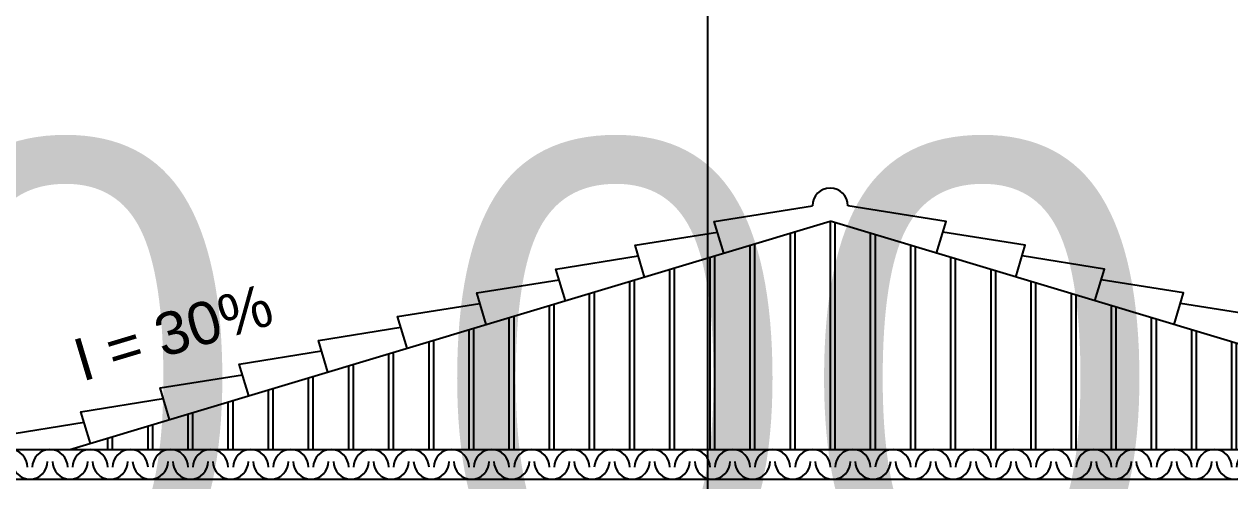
# Model space of a CAD drawing. Header units: metres. Extents: x 47619 to 48001, y 23263 to 23573.
# Drawn here: x 47869.12 to 47874.23, y 23458.57 to 23460.5 of the extents above; entities that cross this region are included whole.
import ezdxf
from ezdxf.enums import TextEntityAlignment as Align

# ---------------------------------------------------------------- set-up
doc = ezdxf.new("R2010")
doc.units = ezdxf.units.M
doc.header["$LTSCALE"] = 0.25
doc.header["$PDMODE"] = 96
for name, color, linetype in [('0 @ 1', 7, 'Continuous'), ('ARQ_TXT 01', 1, 'Continuous'), ('ARQ_VISTA 02', 2, 'Continuous'), ('DET_VISTA 01', 1, 'Continuous'), ('SIMB_01', 1, 'Continuous'), ('SIMB_TXT', 1, 'Continuous')]:
    doc.layers.add(name, color=color, linetype=linetype)
doc.layers.add('ARQ_COTA_AZUL', color=5, linetype='Continuous', lineweight=20, true_color=0x0000ff)
doc.styles.add('Annot_1.8mm', font='arial.ttf', dxfattribs={"height": 1.8})
doc.styles.add('cota', font='arial.ttf')
doc.styles.add('SIMB', font='arial.ttf')
doc.dimstyles.new('Info 01 - annot', dxfattribs={"dimtxt": 2, "dimasz": 3, "dimexe": 1, "dimexo": 1, "dimgap": 1, "dimtad": 1, "dimzin": 4, "dimtxsty": 'cota', "dimblk": 'DOTSMALL', "dimcen": 2, "dimdle": 1, "dimclrd": 256, "dimclre": 256, "dimclrt": 1, "dimazin": 2, "dimtfac": 0.09, "dimtix": 1, "dimtmove": 2, "dimatfit": 2, "dimfxl": 5, "dimfxlon": 1, "dimtolj": 1, "dimtzin": 4, "dimlwd": -1, "dimarcsym": 1})

# ---------------------------------------------------------------- blocks, each defined once
blk = doc.blocks.new('*U314')
at = {"layer": 'SIMB_TXT', "style": 'SIMB'}
blk.add_attdef('00,00', (2.2989, 6.2028), '', height=2, dxfattribs=at)
blk = doc.blocks.new('*U323')
at = {"layer": '0 @ 1'}
blk.add_blockref('*U314', (47866.2176, 23451.8), dxfattribs=at).add_auto_attribs({'00,00': '0,00'})
blk = doc.blocks.new('*U51')
at = {"layer": 'ARQ_VISTA 02'}
for centre, start, end in [((0.0425, -0.0125), 0, 180), ((-0.0425, 0.0125), 180, 0)]:
    blk.add_arc(centre, 0.075, start, end, dxfattribs=at)
blk = doc.blocks.new('*U50')
at = {"layer": 'ARQ_VISTA 02', "color": 0, "linetype": 'ByBlock', "lineweight": -2, "transparency": 16777216}
for p in [(0, 0), (0.17, 0), (0.34, 0), (0.51, 0), (0.68, 0), (0.85, 0), (1.02, 0), (1.19, 0), (1.36, 0), (1.53, 0), (1.7, 0), (1.87, 0), (2.04, 0), (2.21, 0), (2.38, 0), (2.55, 0), (2.72, 0), (2.89, 0), (3.06, 0), (3.23, 0), (3.4, 0), (3.57, 0), (3.74, 0), (3.91, 0), (4.08, 0), (4.25, 0), (4.42, 0), (4.59, 0), (4.76, 0), (4.93, 0), (5.1, 0), (5.27, 0)]:
    blk.add_blockref('*U51', p, dxfattribs=at)
blk = doc.blocks.new('_DotSmall')
at = {"color": 0, "linetype": 'ByBlock', "const_width": 0.5}
blk.add_lwpolyline([(-0.0625, 0, 1), (0.0625, 0, 1)], format="xyb", close=True, dxfattribs=at)
blk = doc.blocks.new('*D130')
at = {"layer": 'ARQ_COTA_AZUL', "transparency": 16777216}
blk.add_line((47880.5699, 23458), (47880.5699, 23459.9075), dxfattribs=at)
at = {"layer": 'ARQ_COTA_AZUL', "lineweight": -2, "transparency": 16777216}
for p, q in [((47880.0699, 23459.8075), (47880.6699, 23459.8075)), ((47880.0699, 23458.1), (47880.6699, 23458.1))]:
    blk.add_line(p, q, dxfattribs=at)
at = {"layer": 'Defpoints', "color": 0, "transparency": 16777216}
for p in [(47872.5349, 23459.8075), (47880.5699, 23459.8075), (47877.0099, 23458.1)]:
    blk.add_point(p, dxfattribs=at)
at = {"layer": 'ARQ_COTA_AZUL', "transparency": 16777216, "xscale": 0.3, "yscale": 0.3, "zscale": 0.3}
for p, rotation in [((47880.5699, 23459.8075), 90), ((47880.5699, 23458.1), 270)]:
    blk.add_blockref('_DotSmall', p, dxfattribs=dict(at, rotation=rotation))
at = {"layer": 'ARQ_COTA_AZUL', "color": 1, "transparency": 16777216, "insert": (47880.3497, 23458.9538), "char_height": 0.2, "attachment_point": 5, "rotation": 90, "style": 'cota'}
blk.add_mtext('\\A1;1,71', dxfattribs=at)
blk = doc.blocks.new('*U317')
at = {"layer": 'SIMB_01'}
blk.add_line((0, 12.8125), (0, 0), dxfattribs=at)
at = {"layer": 'SIMB_TXT', "style": 'SIMB'}
blk.add_attdef('00,00', (2.2989, 12.1384), '', height=2, dxfattribs=at)
blk = doc.blocks.new('*U349')
at = {"layer": '0 @ 1'}
blk.add_blockref('*U317', (47872.0149, 23455.05), dxfattribs=at)
blk = doc.blocks.new('*U19')
at = {"layer": 'SIMB_TXT', "style": 'SIMB'}
blk.add_attdef('TITULO_DO_DESENHO', text='', height=4.5, dxfattribs=at).set_placement((10.0224, 1), align=Align.BOTTOM_LEFT)
blk.add_attdef('NUM', text='', height=4.5, dxfattribs=at).set_placement((0, 0), align=Align.MIDDLE_CENTER)
blk.add_attdef('ESCALA', (21.3039, -4.5825), '', height=2, dxfattribs=at)
blk = doc.blocks.new('*U359')
at = {"layer": '0 @ 1'}
ref = blk.add_blockref('*U19', (-8.5446, -4.7627), dxfattribs=at)
ref.add_attrib('TITULO_DO_DESENHO', 'PLANTA TÉRREO', dxfattribs={"layer": 'SIMB_TXT', "height": 4.5, "style": 'SIMB'}).set_placement((1.4777, -3.7627), align=Align.BOTTOM_LEFT)
blk = doc.blocks.new('PAV_TER')
blk.add_blockref('*U359', (0, 0))

msp = doc.modelspace()

# ---------------------------------------------------------------- hatches: boundary and pattern name
at = {"layer": 'DET_VISTA 01'}
h = msp.add_hatch(dxfattribs=at)
h.set_pattern_fill('_USER', color=256, scale=0.17, angle=90, style=0, pattern_type=0)
h.set_pattern_definition([(90, (47869.64627, 23458.62623), (-0.17, 1e-17), [])])
h.paths.add_polyline_path([(47875.754, 23458.7012), (47872.5349, 23459.667), (47869.3157, 23458.7012)])
h = msp.add_hatch(dxfattribs=at)
h.set_pattern_fill('_USER', color=256, scale=0.17, angle=90, style=0, pattern_type=0)
h.set_pattern_definition([(90, (47869.66627, 23458.62623), (-0.17, 1e-17), [])])
h.paths.add_polyline_path([(47875.754, 23458.7012), (47872.5349, 23459.667), (47869.3157, 23458.7012)])

# ---------------------------------------------------------------- linework, layer by layer
at = {"layer": 'ARQ_VISTA 02'}
for p, q in [((47868.8991, 23458.7012), (47876.1596, 23458.7012)), ((47868.8991, 23458.5762), (47876.1706, 23458.5762))]:
    msp.add_line(p, q, dxfattribs=at)
at = {"layer": 'DET_VISTA 01'}
for p in [(47869.3157, 23458.7012), (47875.754, 23458.7012)]:
    msp.add_line(p, (47872.5349, 23459.667), dxfattribs=at)
for points in [[(47872.0841, 23459.5317), (47872.0439, 23459.6658), (47872.4599, 23459.7325)], [(47872.9856, 23459.5317), (47873.0258, 23459.6658), (47872.6099, 23459.7325)], [(47871.7489, 23459.4312), (47871.7087, 23459.5653), (47872.0573, 23459.6211)], [(47873.3208, 23459.4312), (47873.361, 23459.5653), (47873.0124, 23459.6211)], [(47871.4137, 23459.3306), (47871.3734, 23459.4647), (47871.7221, 23459.5206)], [(47873.6561, 23459.3306), (47873.6963, 23459.4647), (47873.3476, 23459.5206)], [(47871.0784, 23459.23), (47871.0382, 23459.3641), (47871.3868, 23459.42)], [(47873.9913, 23459.23), (47874.0315, 23459.3641), (47873.6829, 23459.42)], [(47870.7432, 23459.1295), (47870.7029, 23459.2636), (47871.0516, 23459.3194)], [(47874.3265, 23459.1295), (47874.3668, 23459.2636), (47874.0181, 23459.3194)], [(47870.4079, 23459.0289), (47870.3677, 23459.163), (47870.7164, 23459.2189)], [(47870.0727, 23458.9283), (47870.0325, 23459.0624), (47870.3811, 23459.1183)], [(47869.7375, 23458.8277), (47869.6972, 23458.9618), (47870.0459, 23459.0177)], [(47869.4022, 23458.7272), (47869.362, 23458.8613), (47869.7106, 23458.9171)], [(47869.0446, 23458.7012), (47869.0267, 23458.7607), (47869.3754, 23458.8166)]]:
    msp.add_lwpolyline(points, dxfattribs=at)
msp.add_arc((47872.5349, 23459.7325), 0.075, 0, 180, dxfattribs=at)

# ---------------------------------------------------------------- block references
at = {"rotation": 90}
msp.add_blockref('PAV_TER', (47877.0099, 23421.7523), dxfattribs=at)
for name in ['*U349', '*U323']:
    msp.add_blockref(name, (0, 0))
at = {"layer": 'ARQ_VISTA 02'}
msp.add_blockref('*U50', (47869.0188, 23458.6387), dxfattribs=at)

# ---------------------------------------------------------------- texts
at = {"layer": 'ARQ_TXT 01', "insert": (47869.3152, 23459.1601), "char_height": 0.18, "width": 1.02, "attachment_point": 1, "rotation": 16.6992, "style": 'Annot_1.8mm'}
msp.add_mtext('I = 30%', dxfattribs=at)

# ---------------------------------------------------------------- dimensions: what is measured, and where the dimension line sits
at = {"layer": 'ARQ_COTA_AZUL'}
dim = msp.add_linear_dim(base=(47880.5699, 23459.8075), p1=(47877.0099, 23458.1), p2=(47872.5349, 23459.8075), angle=90, dimstyle='Info 01 - annot', override={"dimscale": 0}, dxfattribs=at)
dim.commit()
dim.dimension.update_dxf_attribs({"geometry": '*D130', "text_midpoint": (47880.3497, 23458.9538)})

doc.saveas('drawing.dxf')
